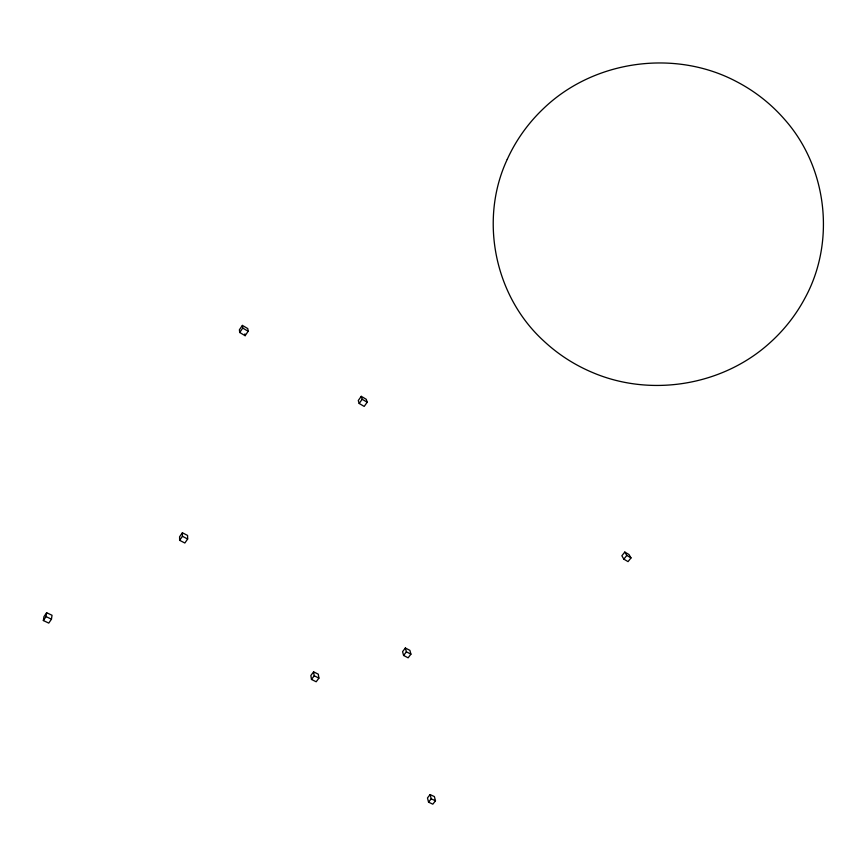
<?xml version="1.0" encoding="UTF-8"?>
<svg xmlns="http://www.w3.org/2000/svg" width="867" height="867" viewBox="0 0 867 867"><rect width="100%" height="100%" fill="white"/><g stroke="black" fill="none" stroke-linecap="round" stroke-linejoin="round"><path stroke-width="1.3" d="M51.456 619.179L52.031 615.267L46.645 612.72L43.957 616.632L43.35 620.544L48.769 623.102L51.456 619.179L46.049 616.61L46.645 612.72M507.26 159.333C478.996 219.611 494.548 296.102 543.685 340.904A205.642 183.468 -50.4 0 0 592.464 372.485C650.803 397.433 722.493 385.663 769.593 343.083A145.277 128.782 -46.6 0 0 804.706 298.584C835.864 242.121 827.432 167.526 784.548 119.375A201.198 180.824 -44.5 0 0 736.722 81.715C674.97 48.812 593.657 60.072 543.316 108.733A147.856 133.767 -48.3 0 0 507.26 159.333M242.392 325.396L239.39 329.796L239.725 332.505L245.133 335.692L248.157 331.281L247.778 328.582L242.392 325.396L242.738 328.084L239.725 332.505M43.35 620.544L46.049 616.61M182.395 532.761L179.588 536.76L179.621 540.314L184.844 543.013L187.662 539.003L187.586 535.459L182.395 532.761L182.438 536.305L179.621 540.314M361.268 396.338L358.277 400.511L359.176 403.469L364.194 406.417L367.196 402.234L366.264 399.297L361.268 396.338L362.178 399.275L367.196 402.234M359.176 403.469L362.178 399.275M313.594 671.849L310.863 675.491L311.47 679.446L316.184 681.765L318.926 678.113L318.276 674.168L313.594 671.849L314.212 675.783L311.47 679.446M405.366 648.007L402.581 651.648L403.599 655.474L408.129 657.815L410.925 654.162L409.885 650.348L405.366 648.007L406.385 651.821L410.925 654.162M403.599 655.474L406.385 651.821M430.13 794.573L427.474 797.922L428.547 802.159L432.817 804.175L435.483 800.815L434.389 796.589L430.13 794.573L431.213 798.8L435.483 800.815M624.804 552.051L621.867 555.758L623.85 559.15L628.044 561.621L631.003 557.914L628.987 554.533L624.804 552.051L626.798 555.433L631.003 557.914M428.547 802.159L431.213 798.8M623.85 559.15L626.798 555.433M314.212 675.783L318.926 678.113M182.438 536.305L187.662 539.003M242.738 328.084L248.157 331.281M244.895 333.871L245.133 335.692"/></g></svg>
